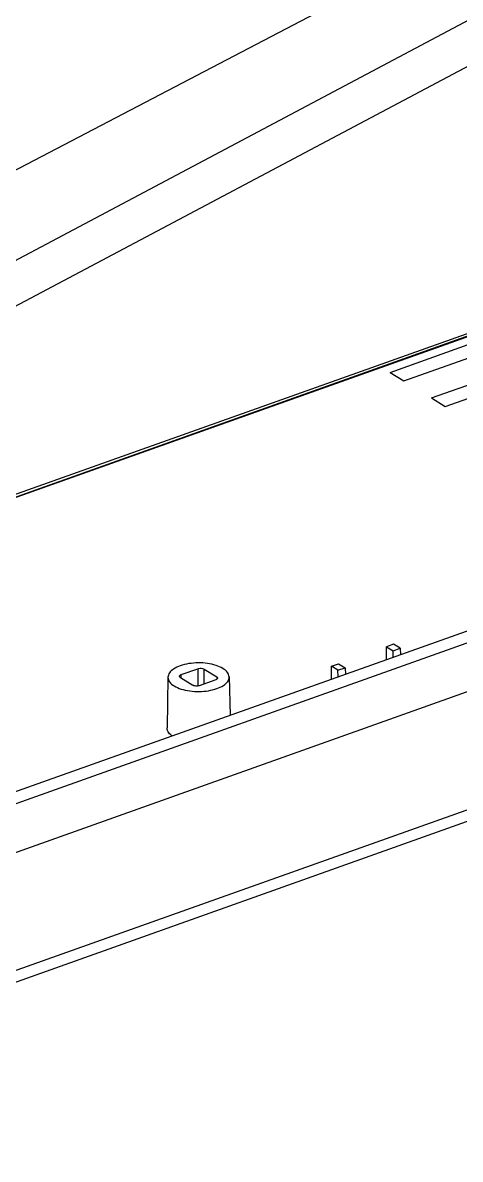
# Model space of a CAD drawing. Header units: inches. Extents: x 3721 to 4368, y 531 to 969.
# Drawn here: x 3911.7 to 3949.8, y 562.9 to 661.9 of the extents above; entities that cross this region are included whole.
import ezdxf

# ---------------------------------------------------------------- set-up
doc = ezdxf.new("R2010")
doc.units = ezdxf.units.IN
doc.header["$MEASUREMENT"] = 0
doc.layers.add('10', color=7, linetype='Continuous')
doc.layers.add('5', color=7, linetype='Continuous')

msp = doc.modelspace()

# ---------------------------------------------------------------- linework, layer by layer
at = {"layer": '10', "color": 7, "linetype": 'Continuous'}
for p, q in [((3943.665, 631.414), (3958.04, 636.535)), ((3944.868, 630.67), (3959.242, 635.791)), ((3947.274, 629.181), (3961.648, 634.302)), ((3948.477, 628.437), (3962.851, 633.558)), ((4017.948, 632.956), (3866.935, 579.158)), ((3868.269, 578.607), (4018.719, 632.205)), ((3943.665, 631.414), (3944.868, 630.67)), ((3947.274, 629.181), (3948.477, 628.437)), ((4018.377, 627.814), (3868.333, 574.36)), ((3868.588, 564.19), (4016.641, 616.934)), ((4015.864, 615.626), (3867.811, 562.881)), ((3943.983, 607.738), (3943.369, 607.519)), ((3944.544, 607.392), (3943.983, 607.738)), ((3943.358, 606.383), (3943.369, 607.519)), ((3943.369, 607.519), (3943.929, 607.173)), ((3943.929, 607.173), (3944.544, 607.392)), ((3943.947, 606.593), (3943.929, 607.173)), ((3944.544, 607.392), (3944.571, 606.816)), ((3938.566, 604.676), (3938.577, 605.812)), ((3938.577, 605.812), (3939.192, 606.031)), ((3939.138, 605.466), (3938.577, 605.812)), ((3939.192, 606.031), (3939.752, 605.685)), ((3924.338, 604.865), (3924.269, 600.449)), ((3925.42, 604.83), (3926.503, 604.16)), ((3925.499, 605.093), (3926.936, 605.605)), ((3925.5, 604.78), (3925.499, 605.093)), ((3926.936, 605.605), (3926.943, 604.124)), ((3927.502, 604.281), (3927.496, 605.57)), ((3927.496, 605.57), (3928.579, 604.9)), ((3928.579, 604.9), (3928.58, 604.685)), ((3929.661, 604.888), (3929.742, 601.533)), ((3939.138, 605.466), (3939.752, 605.685)), ((3939.156, 604.886), (3939.138, 605.466)), ((3939.752, 605.685), (3939.779, 605.109)), ((3928.5, 604.637), (3927.063, 604.125))]:
    msp.add_line(p, q, dxfattribs=at)
for points, start_tangent, end_tangent in [([(3929.126, 605.622), (3928.521, 605.893), (3927.77, 606.061), (3926.955, 606.112), (3926.142, 606.043), (3925.406, 605.859), (3924.827, 605.578), (3924.46, 605.23), (3924.338, 604.865)], (-0.850384, 0.526163), (-0.020594, -0.999788)), ([(3924.338, 604.865), (3924.338, 604.844), (3924.479, 604.456), (3924.873, 604.107)], (-0.020594, -0.999788), (0.850384, -0.526163)), ([(3924.873, 604.107), (3925.478, 603.836), (3926.229, 603.668), (3927.044, 603.618), (3927.857, 603.687), (3928.593, 603.871), (3929.173, 604.152), (3929.54, 604.5), (3929.661, 604.888)], (0.850384, -0.526163), (-0.0229, 0.999738)), ([(3925.341, 604.942), (3925.371, 605.015), (3925.499, 605.093)], (0.056493, 0.998403), (0.942007, 0.335593)), ([(3925.42, 604.83), (3925.343, 604.92), (3925.341, 604.942)], (-0.850384, 0.526163), (0.056493, 0.998403)), ([(3926.936, 605.605), (3927.129, 605.642), (3927.333, 605.629), (3927.496, 605.57)], (0.942007, 0.335593), (0.850384, -0.526163)), ([(3928.579, 604.9), (3928.657, 604.81), (3928.658, 604.788)], (0.850384, -0.526163), (-0.056493, -0.998403)), ([(3928.658, 604.788), (3928.628, 604.714)], (-0.056493, -0.998403), (-0.617177, -0.786824)), ([(3929.661, 604.888), (3929.52, 605.274), (3929.126, 605.622)], (-0.0229, 0.999738), (-0.850384, 0.526163)), ([(3927.063, 604.125), (3926.87, 604.088), (3926.667, 604.101), (3926.503, 604.16)], (-0.942007, -0.335593), (-0.850384, 0.526163)), ([(3928.628, 604.714), (3928.5, 604.637)], (-0.617177, -0.786824), (-0.942007, -0.335593)), ([(3924.721, 599.733), (3924.416, 600.024), (3924.269, 600.422), (3924.269, 600.449)], (-0.818787, 0.574098), (0.021986, 0.999758))]:
    msp.add_spline(points, degree=3, dxfattribs=dict(at, start_tangent=start_tangent, end_tangent=end_tangent))
at = {"layer": '5', "color": 7, "linetype": 'Continuous'}
for p, q in [((3869.529, 627.273), (4001.237, 696.291)), ((3867.74, 618.164), (4009.647, 693.502)), ((4011.375, 690.415), (3869.621, 615.158)), ((3869.068, 605.59), (4019.794, 659.287)), ((4019.741, 659.496), (3869.562, 605.995)), ((3868.355, 605.3), (4018.775, 658.887))]:
    msp.add_line(p, q, dxfattribs=at)

doc.saveas('drawing.dxf')
